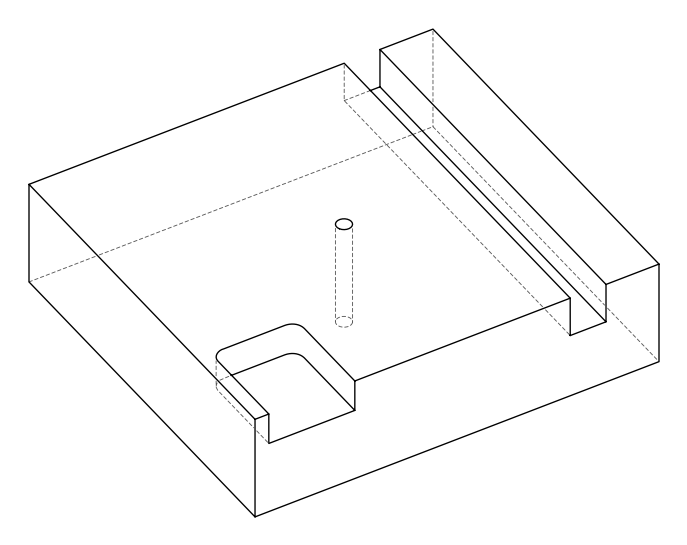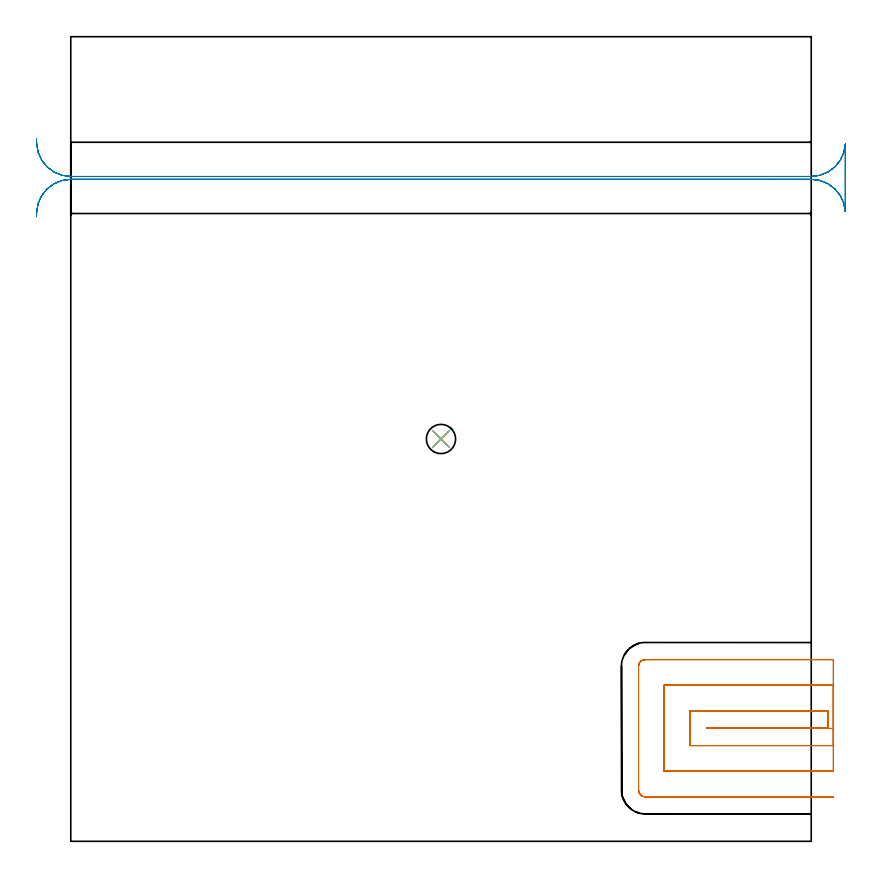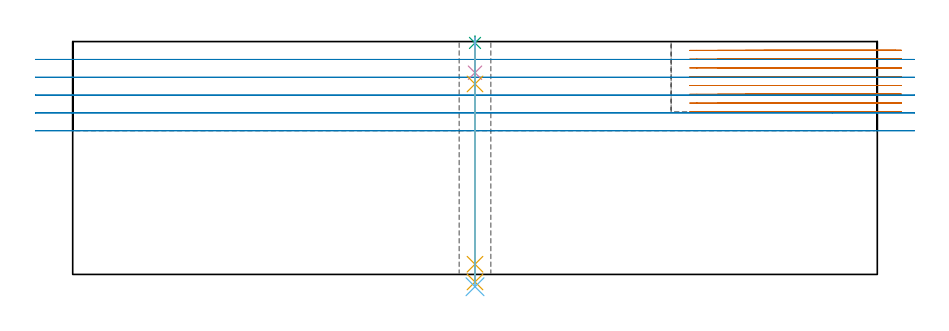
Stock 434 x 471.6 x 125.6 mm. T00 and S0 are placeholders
(PLAN: 6 operations, 5 tool changes, 30.1 min)
(1 MILL_SLOT | SLOT_PARTIAL_RECTANGULAR | UGT0201_094 | Follow Part, ap 5, ae 75% | 17.88 min | 420065 mm3)
(2 MILL_RECTANGULAR_SLOT | SLOT_RECTANGULAR | UGT0201_019 | Follow Part, ap 10, ae 75% | 11 min | 870842 mm3)
(3 SPOT_DRILL | STEP1HOLE | NXT0321_9005460120000 | 0.03 min | 102 mm3)
(4 DRILL_BLIND_HOLE_INTO_CENTER | STEP1HOLE | NXT0301_083 | 0.08 min | 1474 mm3)
(5 GUN_DRILL_THROUGH_HOLE | STEP1HOLE | UGT0307_008 | 0.62 min | 10599 mm3)
(6 DRILL_TO_ENLARGE_THROUGH_HOLE | STEP1HOLE | UGT0301_242 | 0.54 min | 16780 mm3)
(TOOL UGT0201_094 | End mill 20 mm | D20 FL38 Z4)
(TOOL UGT0201_019 | End mill 40 mm | D40 FL63 Z6)
(TOOL NXT0321_9005460120000 | NC Spot Drill, 142deg, 12mm, Carbide, Uncoated | D12 PA142 FL30 Z2)
(TOOL NXT0301_083 | Carbide Drill 11.2mm [860.1-1120-056A1-MM 2214] | D11.2 PA140 FL72 Z2)
(TOOL UGT0307_008 | Gun Drill 11 mm | D11 PA130 FL24 Z1)
(TOOL UGT0301_242 | Twist Drill 17.1 mm | D17.1 PA118 FL130 Z2)
(OP 1 MILL_SLOT)
G17 G21 G94 G90
T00 M6
G54
G17 G0 G90 X447. Y66.1 S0 M3
G43 Z135.6 H0
Z120.862
G94 G1 X444. F250.
X372.8 F500.
Y66.5
X444.
Y76.5
X362.8
Y56.1
X444.
X447. F250.
Y91.5
X444.
X347.8 F500.
Y41.1
X444.
X447. F250.
Y106.5
X444.
X336.7 F500.
G3 X332.8 Y102.6 R3.9
G1 Y30.
G3 X336.7 Y26.1 R3.9
G1 X444.
X447. F250.
G0 Y66.1 Z116.125
G1 X444.
X372.8 F500.
Y66.5
X444.
Y76.5
X362.8
Y56.1
X444.
X447. F250.
Y91.5
X444.
X347.8 F500.
Y41.1
X444.
X447. F250.
Y106.5
X444.
X336.7 F500.
G3 X332.8 Y102.6 R3.9
G1 Y30.
G3 X336.7 Y26.1 R3.9
G1 X444.
X447. F250.
G0 Y66.1 Z111.387
G1 X444.
X372.8 F500.
Y66.5
X444.
Y76.5
X362.8
Y56.1
X444.
X447. F250.
Y91.5
X444.
X347.8 F500.
Y41.1
X444.
X447. F250.
Y106.5
X444.
X336.7 F500.
G3 X332.8 Y102.6 R3.9
G1 Y30.
G3 X336.7 Y26.1 R3.9
G1 X444.
X447. F250.
G0 Y66.1 Z106.65
G1 X444.
X372.8 F500.
Y66.5
X444.
Y76.5
X362.8
Y56.1
X444.
X447. F250.
Y91.5
X444.
X347.8 F500.
Y41.1
X444.
X447. F250.
Y106.5
X444.
X336.7 F500.
G3 X332.8 Y102.6 R3.9
G1 Y30.
G3 X336.7 Y26.1 R3.9
G1 X444.
X447. F250.
G0 Y66.1 Z101.912
G1 X444.
X372.8 F500.
Y66.5
X444.
Y76.5
X362.8
Y56.1
X444.
X447. F250.
Y91.5
X444.
X347.8 F500.
Y41.1
X444.
X447. F250.
Y106.5
X444.
X336.7 F500.
G3 X332.8 Y102.6 R3.9
G1 Y30.
G3 X336.7 Y26.1 R3.9
G1 X444.
X447. F250.
G0 Y66.1 Z97.175
G1 X444.
X372.8 F500.
Y66.5
X444.
Y76.5
X362.8
Y56.1
X444.
X447. F250.
Y91.5
X444.
X347.8 F500.
Y41.1
X444.
X447. F250.
Y106.5
X444.
X336.7 F500.
G3 X332.8 Y102.6 R3.9
G1 Y30.
G3 X336.7 Y26.1 R3.9
G1 X444.
X447. F250.
G0 Y66.1 Z92.437
G1 X444.
X372.8 F500.
Y66.5
X444.
Y76.5
X362.8
Y56.1
X444.
X447. F250.
Y91.5
X444.
X347.8 F500.
Y41.1
X444.
X447. F250.
Y106.5
X444.
X336.7 F500.
G3 X332.8 Y102.6 R3.9
G1 Y30.
G3 X336.7 Y26.1 R3.9
G1 X444.
X447. F250.
G0 Y66.1 Z87.7
G1 X444.
X372.8 F500.
Y66.5
X444.
Y76.5
X362.8
Y56.1
X444.
X447. F250.
Y91.5
X444.
X347.8 F500.
Y41.1
X444.
X447. F250.
Y106.5
X444.
X336.7 F500.
G3 X332.8 Y102.6 R3.9
G1 Y30.
G3 X336.7 Y26.1 R3.9
G1 X444.
X447. F250.
G0 Z135.6
M5
M2
(OP 2 MILL_RECTANGULAR_SLOT)
G17 G21 G94 G90
T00 M6
G54
G17 G0 G90 X-20.134 Y366.1 S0 M3
G43 Z135.6 H0
Z115.98
G94 G1 X-19.97 Y369.095 F250.
G2 X-0.32 Y387.997 R20. F500.
X0. Y388. R20. F439.
G1 X409.68
X434. F500.
G2 X453.97 Y369.095 R20.
G1 X454.
Y408.605
X453.97
G2 X434. Y389.7 R20.
G1 X0.
G2 X-19.97 Y408.605 R20.
G1 X-20.134 Y411.6 F250.
G0 Y366.1 Z106.36
G1 X-19.97 Y369.095
G2 X-0.32 Y387.997 R20. F500.
X0. Y388. R20. F439.
G1 X409.68
X434. F500.
G2 X453.97 Y369.095 R20.
G1 X454.
Y408.605
X453.97
G2 X434. Y389.7 R20.
G1 X0.
G2 X-19.97 Y408.605 R20.
G1 X-20.134 Y411.6 F250.
G0 Y366.1 Z96.74
G1 X-19.97 Y369.095
G2 X-0.32 Y387.997 R20. F500.
X0. Y388. R20. F439.
G1 X409.68
X434. F500.
G2 X453.97 Y369.095 R20.
G1 X454.
Y408.605
X453.97
G2 X434. Y389.7 R20.
G1 X0.
G2 X-19.97 Y408.605 R20.
G1 X-20.134 Y411.6 F250.
G0 Y366.1 Z87.12
G1 X-19.97 Y369.095
G2 X-0.32 Y387.997 R20. F500.
X0. Y388. R20. F439.
G1 X409.68
X434. F500.
G2 X453.97 Y369.095 R20.
G1 X454.
Y408.605
X453.97
G2 X434. Y389.7 R20.
G1 X0.
G2 X-19.97 Y408.605 R20.
G1 X-20.134 Y411.6 F250.
G0 Y366.1 Z77.5
G1 X-19.97 Y369.095
G2 X-0.32 Y387.997 R20. F500.
X0. Y388. R20. F439.
G1 X409.68
X434. F500.
G2 X453.97 Y369.095 R20.
G1 X454.
Y408.605
X453.97
G2 X434. Y389.7 R20.
G1 X0.
G2 X-19.97 Y408.605 R20.
G1 X-20.134 Y411.6 F250.
G0 Z135.6
M5
M2
(OP 3 SPOT_DRILL)
G17 G21 G94 G90
T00 M6
G54
G17 G0 G90 X217. Y235.8 S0 M3
G43 Z135.6 H0
G94 G81 G98 Z124.864 F250. R128.6
G80
M5
M2
(OP 4 DRILL_BLIND_HOLE_INTO_CENTER)
G17 G21 G94 G90
T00 M6
G54
G17 G0 G90 X217. Y235.8 S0 M3
G43 Z135.6 H1
G94 G81 G98 Z108.8 F250. R127.6
G80
M5
M2
(OP 5 GUN_DRILL_THROUGH_HOLE)
G17 G21 G94 G90
T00 M6
G54
G17 G0 G90 X217. Y235.8 M8
G43 Z135.6 H0
Z121.703
S716 M3
G94 G1 Z102.737 F125. M26
G4 X.084
Z5.5 F250.
G4 X.084
Z-4.065 F125.
G4 X.084
M5
M9
G0 Z121.703
Z135.6
M2
(OP 6 DRILL_TO_ENLARGE_THROUGH_HOLE)
G17 G21 G94 G90
T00 M6
G54
G17 G0 G90 X217. Y235.8 S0 M3
G43 Z135.6 H0
G94 G73 G98 Z-6.637 F250. Q16.53 R127.6
G80
M5
M2
